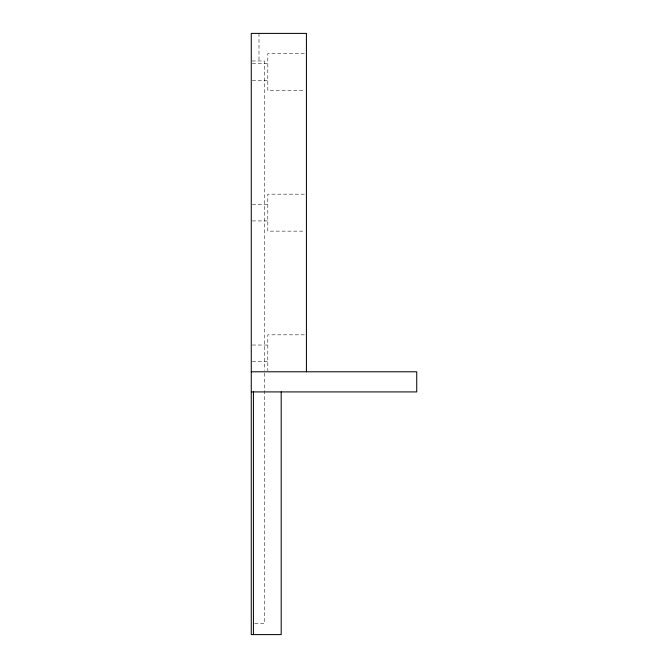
<?xml version="1.0" encoding="UTF-8"?>
<svg xmlns="http://www.w3.org/2000/svg" width="668" height="668" viewBox="0 0 668 668"><rect width="100%" height="100%" fill="white"/><g stroke="black" fill="none" stroke-linecap="round" stroke-linejoin="round"><path stroke-width="0.5" stroke-dasharray="3.34 2.5" d="M304.332 53.532L267.81 53.532L267.81 90.489L304.332 90.489M252.12 60.98L264.503 60.98L264.503 370.406M252.304 63.736L267.81 63.736M252.304 80.285L267.81 80.285M304.332 194.179L267.81 194.179L267.81 231.136L304.332 231.136M252.304 204.383L267.81 204.383M252.304 220.933L267.81 220.933M304.332 334.827L267.81 334.827L267.81 370.757M252.304 345.03L267.81 345.03M252.304 361.58L267.81 361.58M254.692 623.57L264.503 623.57L264.503 371.441M258.992 33.4L258.992 60.98"/><path stroke-width="1" d="M251.268 371.784L416.732 371.784L416.732 391.916L251.268 391.916M306.42 371.784L306.42 33.4L251.268 33.4L251.268 634.6L281.195 634.6L281.195 391.916M253.422 391.916L253.422 634.6"/></g></svg>
